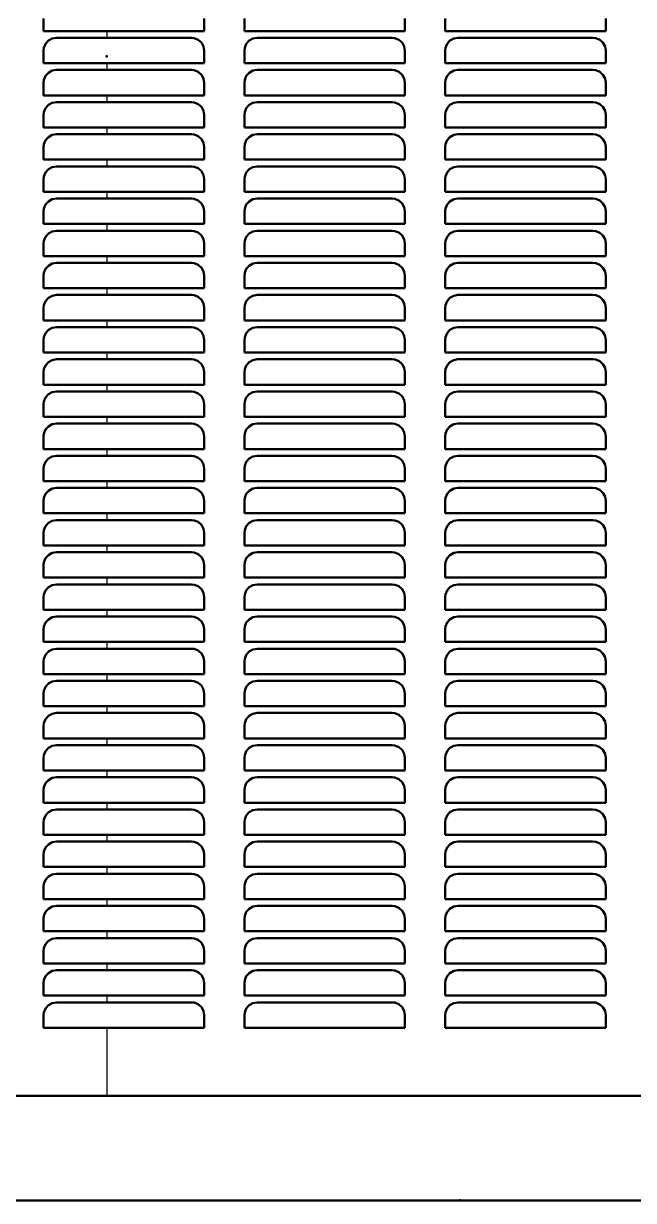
# Model space of a CAD drawing. Header units: inches. Extents: x -0.3 to 35.5, y 0 to 36.6.
# Drawn here: x 16.2 to 25.7, y 0 to 18.3 of the extents above; entities that cross this region are included whole.
import ezdxf

# ---------------------------------------------------------------- set-up
doc = ezdxf.new("R2010")
doc.units = ezdxf.units.IN
doc.header["$MEASUREMENT"] = 0
for name, color, linetype, lineweight in [('2d ConnectionPoints', 7, 'Continuous', 50), ('AM_0', 7, 'Continuous', 50), ('AM_4', 3, 'Continuous', 25)]:
    doc.layers.add(name, color=color, linetype=linetype, lineweight=lineweight)

msp = doc.modelspace()

# ---------------------------------------------------------------- linework, layer by layer
at = {"layer": '2d ConnectionPoints'}
for p in [(17.5, 17.794), (17.5, 17.794), (23, 0)]:
    msp.add_point(p, dxfattribs=at)
at = {"layer": 'AM_0'}
for p, q in [((16.516, 18.381), (16.516, 18.186)), ((19.016, 18.186), (19.016, 18.381)), ((19.641, 18.381), (19.641, 18.186)), ((22.141, 18.186), (22.141, 18.381)), ((22.766, 18.381), (22.766, 18.186)), ((25.266, 18.186), (25.266, 18.381)), ((16.516, 18.186), (19.016, 18.186)), ((19.641, 18.186), (22.141, 18.186)), ((22.766, 18.186), (25.266, 18.186)), ((18.816, 18.081), (16.716, 18.081)), ((21.941, 18.081), (19.841, 18.081)), ((25.066, 18.081), (22.966, 18.081)), ((16.516, 17.881), (16.516, 17.686)), ((19.016, 17.686), (19.016, 17.881)), ((19.641, 17.881), (19.641, 17.686)), ((22.141, 17.686), (22.141, 17.881)), ((22.766, 17.881), (22.766, 17.686)), ((25.266, 17.686), (25.266, 17.881)), ((16.516, 17.686), (19.016, 17.686)), ((18.816, 17.581), (16.716, 17.581)), ((19.641, 17.686), (22.141, 17.686)), ((21.941, 17.581), (19.841, 17.581)), ((22.766, 17.686), (25.266, 17.686)), ((25.066, 17.581), (22.966, 17.581)), ((16.516, 17.381), (16.516, 17.186)), ((19.016, 17.186), (19.016, 17.381)), ((19.641, 17.381), (19.641, 17.186)), ((22.141, 17.186), (22.141, 17.381)), ((22.766, 17.381), (22.766, 17.186)), ((25.266, 17.186), (25.266, 17.381)), ((16.516, 17.186), (19.016, 17.186)), ((18.816, 17.081), (16.716, 17.081)), ((19.641, 17.186), (22.141, 17.186)), ((21.941, 17.081), (19.841, 17.081)), ((22.766, 17.186), (25.266, 17.186)), ((25.066, 17.081), (22.966, 17.081)), ((16.516, 16.881), (16.516, 16.686)), ((19.016, 16.686), (19.016, 16.881)), ((19.641, 16.881), (19.641, 16.686)), ((22.141, 16.686), (22.141, 16.881)), ((22.766, 16.881), (22.766, 16.686)), ((25.266, 16.686), (25.266, 16.881)), ((16.516, 16.686), (19.016, 16.686)), ((19.641, 16.686), (22.141, 16.686)), ((22.766, 16.686), (25.266, 16.686)), ((18.816, 16.581), (16.716, 16.581)), ((21.941, 16.581), (19.841, 16.581)), ((25.066, 16.581), (22.966, 16.581)), ((16.516, 16.381), (16.516, 16.186)), ((19.016, 16.186), (19.016, 16.381)), ((19.641, 16.381), (19.641, 16.186)), ((22.141, 16.186), (22.141, 16.381)), ((22.766, 16.381), (22.766, 16.186)), ((25.266, 16.186), (25.266, 16.381)), ((16.516, 16.186), (19.016, 16.186)), ((19.641, 16.186), (22.141, 16.186)), ((22.766, 16.186), (25.266, 16.186)), ((18.816, 16.081), (16.716, 16.081)), ((21.941, 16.081), (19.841, 16.081)), ((25.066, 16.081), (22.966, 16.081)), ((16.516, 15.881), (16.516, 15.686)), ((19.016, 15.686), (19.016, 15.881)), ((19.641, 15.881), (19.641, 15.686)), ((22.141, 15.686), (22.141, 15.881)), ((22.766, 15.881), (22.766, 15.686)), ((25.266, 15.686), (25.266, 15.881)), ((16.516, 15.686), (19.016, 15.686)), ((18.816, 15.581), (16.716, 15.581)), ((19.641, 15.686), (22.141, 15.686)), ((21.941, 15.581), (19.841, 15.581)), ((22.766, 15.686), (25.266, 15.686)), ((25.066, 15.581), (22.966, 15.581)), ((16.516, 15.381), (16.516, 15.186)), ((19.016, 15.186), (19.016, 15.381)), ((19.641, 15.381), (19.641, 15.186)), ((22.141, 15.186), (22.141, 15.381)), ((22.766, 15.381), (22.766, 15.186)), ((25.266, 15.186), (25.266, 15.381)), ((16.516, 15.186), (19.016, 15.186)), ((18.816, 15.081), (16.716, 15.081)), ((19.641, 15.186), (22.141, 15.186)), ((21.941, 15.081), (19.841, 15.081)), ((22.766, 15.186), (25.266, 15.186)), ((25.066, 15.081), (22.966, 15.081)), ((16.516, 14.881), (16.516, 14.686)), ((19.016, 14.686), (19.016, 14.881)), ((19.641, 14.881), (19.641, 14.686)), ((22.141, 14.686), (22.141, 14.881)), ((22.766, 14.881), (22.766, 14.686)), ((25.266, 14.686), (25.266, 14.881)), ((16.516, 14.686), (19.016, 14.686)), ((19.641, 14.686), (22.141, 14.686)), ((22.766, 14.686), (25.266, 14.686)), ((18.816, 14.581), (16.716, 14.581)), ((21.941, 14.581), (19.841, 14.581)), ((25.066, 14.581), (22.966, 14.581)), ((16.516, 14.381), (16.516, 14.186)), ((19.016, 14.186), (19.016, 14.381)), ((19.641, 14.381), (19.641, 14.186)), ((22.141, 14.186), (22.141, 14.381)), ((22.766, 14.381), (22.766, 14.186)), ((25.266, 14.186), (25.266, 14.381)), ((16.516, 14.186), (19.016, 14.186)), ((19.641, 14.186), (22.141, 14.186)), ((22.766, 14.186), (25.266, 14.186)), ((18.816, 14.081), (16.716, 14.081)), ((21.941, 14.081), (19.841, 14.081)), ((25.066, 14.081), (22.966, 14.081)), ((16.516, 13.881), (16.516, 13.686)), ((19.016, 13.686), (19.016, 13.881)), ((19.641, 13.881), (19.641, 13.686)), ((22.141, 13.686), (22.141, 13.881)), ((22.766, 13.881), (22.766, 13.686)), ((25.266, 13.686), (25.266, 13.881)), ((16.516, 13.686), (19.016, 13.686)), ((18.816, 13.581), (16.716, 13.581)), ((19.641, 13.686), (22.141, 13.686)), ((21.941, 13.581), (19.841, 13.581)), ((22.766, 13.686), (25.266, 13.686)), ((25.066, 13.581), (22.966, 13.581)), ((16.516, 13.381), (16.516, 13.186)), ((19.016, 13.186), (19.016, 13.381)), ((19.641, 13.381), (19.641, 13.186)), ((22.141, 13.186), (22.141, 13.381)), ((22.766, 13.381), (22.766, 13.186)), ((25.266, 13.186), (25.266, 13.381)), ((16.516, 13.186), (19.016, 13.186)), ((19.641, 13.186), (22.141, 13.186)), ((22.766, 13.186), (25.266, 13.186)), ((18.816, 13.081), (16.716, 13.081)), ((21.941, 13.081), (19.841, 13.081)), ((25.066, 13.081), (22.966, 13.081)), ((16.516, 12.881), (16.516, 12.686)), ((19.016, 12.686), (19.016, 12.881)), ((19.641, 12.881), (19.641, 12.686)), ((22.141, 12.686), (22.141, 12.881)), ((22.766, 12.881), (22.766, 12.686)), ((25.266, 12.686), (25.266, 12.881)), ((16.516, 12.686), (19.016, 12.686)), ((19.641, 12.686), (22.141, 12.686)), ((22.766, 12.686), (25.266, 12.686)), ((18.816, 12.581), (16.716, 12.581)), ((21.941, 12.581), (19.841, 12.581)), ((25.066, 12.581), (22.966, 12.581)), ((16.516, 12.381), (16.516, 12.186)), ((19.016, 12.186), (19.016, 12.381)), ((19.641, 12.381), (19.641, 12.186)), ((22.141, 12.186), (22.141, 12.381)), ((22.766, 12.381), (22.766, 12.186)), ((25.266, 12.186), (25.266, 12.381)), ((16.516, 12.186), (19.016, 12.186)), ((18.816, 12.081), (16.716, 12.081)), ((19.641, 12.186), (22.141, 12.186)), ((21.941, 12.081), (19.841, 12.081)), ((22.766, 12.186), (25.266, 12.186)), ((25.066, 12.081), (22.966, 12.081)), ((16.516, 11.881), (16.516, 11.686)), ((19.016, 11.686), (19.016, 11.881)), ((19.641, 11.881), (19.641, 11.686)), ((22.141, 11.686), (22.141, 11.881)), ((22.766, 11.881), (22.766, 11.686)), ((25.266, 11.686), (25.266, 11.881)), ((16.516, 11.686), (19.016, 11.686)), ((18.816, 11.581), (16.716, 11.581)), ((19.641, 11.686), (22.141, 11.686)), ((21.941, 11.581), (19.841, 11.581)), ((22.766, 11.686), (25.266, 11.686)), ((25.066, 11.581), (22.966, 11.581)), ((16.516, 11.381), (16.516, 11.186)), ((19.016, 11.186), (19.016, 11.381)), ((19.641, 11.381), (19.641, 11.186)), ((22.141, 11.186), (22.141, 11.381)), ((22.766, 11.381), (22.766, 11.186)), ((25.266, 11.186), (25.266, 11.381)), ((16.516, 11.186), (19.016, 11.186)), ((19.641, 11.186), (22.141, 11.186)), ((22.766, 11.186), (25.266, 11.186)), ((18.816, 11.081), (16.716, 11.081)), ((21.941, 11.081), (19.841, 11.081)), ((25.066, 11.081), (22.966, 11.081)), ((16.516, 10.881), (16.516, 10.686)), ((19.016, 10.686), (19.016, 10.881)), ((19.641, 10.881), (19.641, 10.686)), ((22.141, 10.686), (22.141, 10.881)), ((22.766, 10.881), (22.766, 10.686)), ((25.266, 10.686), (25.266, 10.881)), ((16.516, 10.686), (19.016, 10.686)), ((19.641, 10.686), (22.141, 10.686)), ((22.766, 10.686), (25.266, 10.686)), ((18.816, 10.581), (16.716, 10.581)), ((21.941, 10.581), (19.841, 10.581)), ((25.066, 10.581), (22.966, 10.581)), ((16.516, 10.381), (16.516, 10.186)), ((19.016, 10.186), (19.016, 10.381)), ((19.641, 10.381), (19.641, 10.186)), ((22.141, 10.186), (22.141, 10.381)), ((22.766, 10.381), (22.766, 10.186)), ((25.266, 10.186), (25.266, 10.381)), ((16.516, 10.186), (19.016, 10.186)), ((18.816, 10.081), (16.716, 10.081)), ((19.641, 10.186), (22.141, 10.186)), ((21.941, 10.081), (19.841, 10.081)), ((22.766, 10.186), (25.266, 10.186)), ((25.066, 10.081), (22.966, 10.081)), ((16.516, 9.881), (16.516, 9.686)), ((19.016, 9.686), (19.016, 9.881)), ((19.641, 9.881), (19.641, 9.686)), ((22.141, 9.686), (22.141, 9.881)), ((22.766, 9.881), (22.766, 9.686)), ((25.266, 9.686), (25.266, 9.881)), ((16.516, 9.686), (19.016, 9.686)), ((18.816, 9.581), (16.716, 9.581)), ((19.641, 9.686), (22.141, 9.686)), ((21.941, 9.581), (19.841, 9.581)), ((22.766, 9.686), (25.266, 9.686)), ((25.066, 9.581), (22.966, 9.581)), ((16.516, 9.381), (16.516, 9.186)), ((19.016, 9.186), (19.016, 9.381)), ((19.641, 9.381), (19.641, 9.186)), ((22.141, 9.186), (22.141, 9.381)), ((22.766, 9.381), (22.766, 9.186)), ((25.266, 9.186), (25.266, 9.381)), ((16.516, 9.186), (19.016, 9.186)), ((19.641, 9.186), (22.141, 9.186)), ((22.766, 9.186), (25.266, 9.186)), ((18.816, 9.081), (16.716, 9.081)), ((21.941, 9.081), (19.841, 9.081)), ((25.066, 9.081), (22.966, 9.081)), ((16.516, 8.881), (16.516, 8.686)), ((19.016, 8.686), (19.016, 8.881)), ((19.641, 8.881), (19.641, 8.686)), ((22.141, 8.686), (22.141, 8.881)), ((22.766, 8.881), (22.766, 8.686)), ((25.266, 8.686), (25.266, 8.881)), ((16.516, 8.686), (19.016, 8.686)), ((19.641, 8.686), (22.141, 8.686)), ((22.766, 8.686), (25.266, 8.686)), ((18.816, 8.581), (16.716, 8.581)), ((21.941, 8.581), (19.841, 8.581)), ((25.066, 8.581), (22.966, 8.581)), ((16.516, 8.381), (16.516, 8.186)), ((19.016, 8.186), (19.016, 8.381)), ((19.641, 8.381), (19.641, 8.186)), ((22.141, 8.186), (22.141, 8.381)), ((22.766, 8.381), (22.766, 8.186)), ((25.266, 8.186), (25.266, 8.381)), ((16.516, 8.186), (19.016, 8.186)), ((18.816, 8.081), (16.716, 8.081)), ((19.641, 8.186), (22.141, 8.186)), ((21.941, 8.081), (19.841, 8.081)), ((22.766, 8.186), (25.266, 8.186)), ((25.066, 8.081), (22.966, 8.081)), ((16.516, 7.881), (16.516, 7.686)), ((19.016, 7.686), (19.016, 7.881)), ((19.641, 7.881), (19.641, 7.686)), ((22.141, 7.686), (22.141, 7.881)), ((22.766, 7.881), (22.766, 7.686)), ((25.266, 7.686), (25.266, 7.881)), ((16.516, 7.686), (19.016, 7.686)), ((18.816, 7.581), (16.716, 7.581)), ((19.641, 7.686), (22.141, 7.686)), ((21.941, 7.581), (19.841, 7.581)), ((22.766, 7.686), (25.266, 7.686)), ((25.066, 7.581), (22.966, 7.581)), ((16.516, 7.381), (16.516, 7.186)), ((19.016, 7.186), (19.016, 7.381)), ((19.641, 7.381), (19.641, 7.186)), ((22.141, 7.186), (22.141, 7.381)), ((22.766, 7.381), (22.766, 7.186)), ((25.266, 7.186), (25.266, 7.381)), ((16.516, 7.186), (19.016, 7.186)), ((19.641, 7.186), (22.141, 7.186)), ((22.766, 7.186), (25.266, 7.186)), ((18.816, 7.081), (16.716, 7.081)), ((21.941, 7.081), (19.841, 7.081)), ((25.066, 7.081), (22.966, 7.081)), ((16.516, 6.881), (16.516, 6.686)), ((19.016, 6.686), (19.016, 6.881)), ((19.641, 6.881), (19.641, 6.686)), ((22.141, 6.686), (22.141, 6.881)), ((22.766, 6.881), (22.766, 6.686)), ((25.266, 6.686), (25.266, 6.881)), ((16.516, 6.686), (19.016, 6.686)), ((19.641, 6.686), (22.141, 6.686)), ((22.766, 6.686), (25.266, 6.686)), ((18.816, 6.581), (16.716, 6.581)), ((21.941, 6.581), (19.841, 6.581)), ((25.066, 6.581), (22.966, 6.581)), ((16.516, 6.381), (16.516, 6.186)), ((19.016, 6.186), (19.016, 6.381)), ((19.641, 6.381), (19.641, 6.186)), ((22.141, 6.186), (22.141, 6.381)), ((22.766, 6.381), (22.766, 6.186)), ((25.266, 6.186), (25.266, 6.381)), ((16.516, 6.186), (19.016, 6.186)), ((18.816, 6.081), (16.716, 6.081)), ((19.641, 6.186), (22.141, 6.186)), ((21.941, 6.081), (19.841, 6.081)), ((22.766, 6.186), (25.266, 6.186)), ((25.066, 6.081), (22.966, 6.081)), ((16.516, 5.881), (16.516, 5.686)), ((19.016, 5.686), (19.016, 5.881)), ((19.641, 5.881), (19.641, 5.686)), ((22.141, 5.686), (22.141, 5.881)), ((22.766, 5.881), (22.766, 5.686)), ((25.266, 5.686), (25.266, 5.881)), ((16.516, 5.686), (19.016, 5.686)), ((19.641, 5.686), (22.141, 5.686)), ((22.766, 5.686), (25.266, 5.686)), ((18.816, 5.581), (16.716, 5.581)), ((21.941, 5.581), (19.841, 5.581)), ((25.066, 5.581), (22.966, 5.581)), ((16.516, 5.381), (16.516, 5.186)), ((19.016, 5.186), (19.016, 5.381)), ((19.641, 5.381), (19.641, 5.186)), ((22.141, 5.186), (22.141, 5.381)), ((22.766, 5.381), (22.766, 5.186)), ((25.266, 5.186), (25.266, 5.381)), ((16.516, 5.186), (19.016, 5.186)), ((19.641, 5.186), (22.141, 5.186)), ((22.766, 5.186), (25.266, 5.186)), ((18.816, 5.081), (16.716, 5.081)), ((21.941, 5.081), (19.841, 5.081)), ((25.066, 5.081), (22.966, 5.081)), ((16.516, 4.881), (16.516, 4.686)), ((19.016, 4.686), (19.016, 4.881)), ((19.641, 4.881), (19.641, 4.686)), ((22.141, 4.686), (22.141, 4.881)), ((22.766, 4.881), (22.766, 4.686)), ((25.266, 4.686), (25.266, 4.881)), ((16.516, 4.686), (19.016, 4.686)), ((18.816, 4.581), (16.716, 4.581)), ((19.641, 4.686), (22.141, 4.686)), ((21.941, 4.581), (19.841, 4.581)), ((22.766, 4.686), (25.266, 4.686)), ((25.066, 4.581), (22.966, 4.581)), ((16.516, 4.381), (16.516, 4.186)), ((19.016, 4.186), (19.016, 4.381)), ((19.641, 4.381), (19.641, 4.186)), ((22.141, 4.186), (22.141, 4.381)), ((22.766, 4.381), (22.766, 4.186)), ((25.266, 4.186), (25.266, 4.381)), ((16.516, 4.186), (19.016, 4.186)), ((18.816, 4.081), (16.716, 4.081)), ((19.641, 4.186), (22.141, 4.186)), ((21.941, 4.081), (19.841, 4.081)), ((22.766, 4.186), (25.266, 4.186)), ((25.066, 4.081), (22.966, 4.081)), ((16.516, 3.881), (16.516, 3.686)), ((19.016, 3.686), (19.016, 3.881)), ((19.641, 3.881), (19.641, 3.686)), ((22.141, 3.686), (22.141, 3.881)), ((22.766, 3.881), (22.766, 3.686)), ((25.266, 3.686), (25.266, 3.881)), ((16.516, 3.686), (19.016, 3.686)), ((19.641, 3.686), (22.141, 3.686)), ((22.766, 3.686), (25.266, 3.686)), ((18.816, 3.581), (16.716, 3.581)), ((21.941, 3.581), (19.841, 3.581)), ((25.066, 3.581), (22.966, 3.581)), ((16.516, 3.381), (16.516, 3.186)), ((19.016, 3.186), (19.016, 3.381)), ((19.641, 3.381), (19.641, 3.186)), ((22.141, 3.186), (22.141, 3.381)), ((22.766, 3.381), (22.766, 3.186)), ((25.266, 3.186), (25.266, 3.381)), ((16.516, 3.186), (19.016, 3.186)), ((19.641, 3.186), (22.141, 3.186)), ((22.766, 3.186), (25.266, 3.186)), ((18.816, 3.081), (16.716, 3.081)), ((21.941, 3.081), (19.841, 3.081)), ((25.066, 3.081), (22.966, 3.081)), ((16.516, 2.881), (16.516, 2.686)), ((19.016, 2.686), (19.016, 2.881)), ((19.641, 2.881), (19.641, 2.686)), ((22.141, 2.686), (22.141, 2.881)), ((22.766, 2.881), (22.766, 2.686)), ((25.266, 2.686), (25.266, 2.881)), ((16.516, 2.686), (19.016, 2.686)), ((19.641, 2.686), (22.141, 2.686)), ((22.766, 2.686), (25.266, 2.686)), ((-0.27, 1.625), (35.27, 1.625)), ((3.39, 0), (32.11, 0))]:
    msp.add_line(p, q, dxfattribs=at)
for points in [[(16.716, 18.081), (16.65, 18.07), (16.591, 18.037), (16.546, 17.987), (16.521, 17.925), (16.516, 17.881)], [(19.016, 17.881), (19.005, 17.947), (18.972, 18.006), (18.922, 18.051), (18.86, 18.076), (18.816, 18.081)], [(19.841, 18.081), (19.775, 18.07), (19.716, 18.037), (19.671, 17.987), (19.646, 17.925), (19.641, 17.881)], [(22.141, 17.881), (22.13, 17.947), (22.097, 18.006), (22.047, 18.051), (21.985, 18.076), (21.941, 18.081)], [(22.966, 18.081), (22.9, 18.07), (22.841, 18.037), (22.796, 17.987), (22.771, 17.925), (22.766, 17.881)], [(25.266, 17.881), (25.255, 17.947), (25.222, 18.006), (25.172, 18.05), (25.11, 18.076), (25.066, 18.081)], [(16.716, 17.581), (16.65, 17.57), (16.591, 17.537), (16.546, 17.487), (16.521, 17.425), (16.516, 17.381)], [(19.016, 17.381), (19.005, 17.447), (18.972, 17.506), (18.922, 17.551), (18.86, 17.576), (18.816, 17.581)], [(19.841, 17.581), (19.775, 17.57), (19.716, 17.537), (19.671, 17.487), (19.646, 17.425), (19.641, 17.381)], [(22.141, 17.381), (22.13, 17.447), (22.097, 17.506), (22.047, 17.551), (21.985, 17.576), (21.941, 17.581)], [(22.966, 17.581), (22.9, 17.57), (22.841, 17.537), (22.796, 17.487), (22.771, 17.425), (22.766, 17.381)], [(25.266, 17.381), (25.255, 17.447), (25.222, 17.506), (25.172, 17.55), (25.11, 17.576), (25.066, 17.581)], [(16.716, 17.081), (16.65, 17.07), (16.591, 17.037), (16.546, 16.987), (16.521, 16.925), (16.516, 16.881)], [(19.016, 16.881), (19.005, 16.947), (18.972, 17.006), (18.922, 17.051), (18.86, 17.076), (18.816, 17.081)], [(19.841, 17.081), (19.775, 17.07), (19.716, 17.037), (19.671, 16.987), (19.646, 16.925), (19.641, 16.881)], [(22.141, 16.881), (22.13, 16.947), (22.097, 17.006), (22.047, 17.051), (21.985, 17.076), (21.941, 17.081)], [(22.966, 17.081), (22.9, 17.07), (22.841, 17.037), (22.796, 16.987), (22.771, 16.925), (22.766, 16.881)], [(25.266, 16.881), (25.255, 16.947), (25.222, 17.006), (25.172, 17.05), (25.11, 17.076), (25.066, 17.081)], [(16.716, 16.581), (16.65, 16.57), (16.591, 16.537), (16.546, 16.487), (16.521, 16.425), (16.516, 16.381)], [(19.016, 16.381), (19.005, 16.447), (18.972, 16.506), (18.922, 16.551), (18.86, 16.576), (18.816, 16.581)], [(19.841, 16.581), (19.775, 16.57), (19.716, 16.537), (19.671, 16.487), (19.646, 16.425), (19.641, 16.381)], [(22.141, 16.381), (22.13, 16.447), (22.097, 16.506), (22.047, 16.551), (21.985, 16.576), (21.941, 16.581)], [(22.966, 16.581), (22.9, 16.57), (22.841, 16.537), (22.796, 16.487), (22.771, 16.425), (22.766, 16.381)], [(25.266, 16.381), (25.255, 16.447), (25.222, 16.506), (25.172, 16.55), (25.11, 16.576), (25.066, 16.581)], [(16.716, 16.081), (16.65, 16.07), (16.591, 16.037), (16.546, 15.987), (16.521, 15.925), (16.516, 15.881)], [(19.016, 15.881), (19.005, 15.947), (18.972, 16.006), (18.922, 16.051), (18.86, 16.076), (18.816, 16.081)], [(19.841, 16.081), (19.775, 16.07), (19.716, 16.037), (19.671, 15.987), (19.646, 15.925), (19.641, 15.881)], [(22.141, 15.881), (22.13, 15.947), (22.097, 16.006), (22.047, 16.051), (21.985, 16.076), (21.941, 16.081)], [(22.966, 16.081), (22.9, 16.07), (22.841, 16.037), (22.796, 15.987), (22.771, 15.925), (22.766, 15.881)], [(25.266, 15.881), (25.255, 15.947), (25.222, 16.006), (25.172, 16.05), (25.11, 16.076), (25.066, 16.081)], [(16.716, 15.581), (16.65, 15.57), (16.591, 15.537), (16.546, 15.487), (16.521, 15.425), (16.516, 15.381)], [(19.016, 15.381), (19.005, 15.447), (18.972, 15.506), (18.922, 15.551), (18.86, 15.576), (18.816, 15.581)], [(19.841, 15.581), (19.775, 15.57), (19.716, 15.537), (19.671, 15.487), (19.646, 15.425), (19.641, 15.381)], [(22.141, 15.381), (22.13, 15.447), (22.097, 15.506), (22.047, 15.551), (21.985, 15.576), (21.941, 15.581)], [(22.966, 15.581), (22.9, 15.57), (22.841, 15.537), (22.796, 15.487), (22.771, 15.425), (22.766, 15.381)], [(25.266, 15.381), (25.255, 15.447), (25.222, 15.506), (25.172, 15.55), (25.11, 15.576), (25.066, 15.581)], [(16.716, 15.081), (16.65, 15.07), (16.591, 15.037), (16.546, 14.987), (16.521, 14.925), (16.516, 14.881)], [(19.016, 14.881), (19.005, 14.947), (18.972, 15.006), (18.922, 15.051), (18.86, 15.076), (18.816, 15.081)], [(19.841, 15.081), (19.775, 15.07), (19.716, 15.037), (19.671, 14.987), (19.646, 14.925), (19.641, 14.881)], [(22.141, 14.881), (22.13, 14.947), (22.097, 15.006), (22.047, 15.051), (21.985, 15.076), (21.941, 15.081)], [(22.966, 15.081), (22.9, 15.07), (22.841, 15.037), (22.796, 14.987), (22.771, 14.925), (22.766, 14.881)], [(25.266, 14.881), (25.255, 14.947), (25.222, 15.006), (25.172, 15.05), (25.11, 15.076), (25.066, 15.081)], [(16.716, 14.581), (16.65, 14.57), (16.591, 14.537), (16.546, 14.487), (16.521, 14.425), (16.516, 14.381)], [(19.016, 14.381), (19.005, 14.447), (18.972, 14.506), (18.922, 14.551), (18.86, 14.576), (18.816, 14.581)], [(19.841, 14.581), (19.775, 14.57), (19.716, 14.537), (19.671, 14.487), (19.646, 14.425), (19.641, 14.381)], [(22.141, 14.381), (22.13, 14.447), (22.097, 14.506), (22.047, 14.551), (21.985, 14.576), (21.941, 14.581)], [(22.966, 14.581), (22.9, 14.57), (22.841, 14.537), (22.796, 14.487), (22.771, 14.425), (22.766, 14.381)], [(25.266, 14.381), (25.255, 14.447), (25.222, 14.506), (25.172, 14.55), (25.11, 14.576), (25.066, 14.581)], [(16.716, 14.081), (16.65, 14.07), (16.591, 14.037), (16.546, 13.987), (16.521, 13.925), (16.516, 13.881)], [(19.016, 13.881), (19.005, 13.947), (18.972, 14.006), (18.922, 14.051), (18.86, 14.076), (18.816, 14.081)], [(19.841, 14.081), (19.775, 14.07), (19.716, 14.037), (19.671, 13.987), (19.646, 13.925), (19.641, 13.881)], [(22.141, 13.881), (22.13, 13.947), (22.097, 14.006), (22.047, 14.051), (21.985, 14.076), (21.941, 14.081)], [(22.966, 14.081), (22.9, 14.07), (22.841, 14.037), (22.796, 13.987), (22.771, 13.925), (22.766, 13.881)], [(25.266, 13.881), (25.255, 13.947), (25.222, 14.006), (25.172, 14.05), (25.11, 14.076), (25.066, 14.081)], [(16.716, 13.581), (16.65, 13.57), (16.591, 13.537), (16.546, 13.487), (16.521, 13.425), (16.516, 13.381)], [(19.016, 13.381), (19.005, 13.447), (18.972, 13.506), (18.922, 13.551), (18.86, 13.576), (18.816, 13.581)], [(19.841, 13.581), (19.775, 13.57), (19.716, 13.537), (19.671, 13.487), (19.646, 13.425), (19.641, 13.381)], [(22.141, 13.381), (22.13, 13.447), (22.097, 13.506), (22.047, 13.551), (21.985, 13.576), (21.941, 13.581)], [(22.966, 13.581), (22.9, 13.57), (22.841, 13.537), (22.796, 13.487), (22.771, 13.425), (22.766, 13.381)], [(25.266, 13.381), (25.255, 13.447), (25.222, 13.506), (25.172, 13.55), (25.11, 13.576), (25.066, 13.581)], [(16.716, 13.081), (16.65, 13.07), (16.591, 13.037), (16.546, 12.987), (16.521, 12.925), (16.516, 12.881)], [(19.016, 12.881), (19.005, 12.947), (18.972, 13.006), (18.922, 13.051), (18.86, 13.076), (18.816, 13.081)], [(19.841, 13.081), (19.775, 13.07), (19.716, 13.037), (19.671, 12.987), (19.646, 12.925), (19.641, 12.881)], [(22.141, 12.881), (22.13, 12.947), (22.097, 13.006), (22.047, 13.051), (21.985, 13.076), (21.941, 13.081)], [(22.966, 13.081), (22.9, 13.07), (22.841, 13.037), (22.796, 12.987), (22.771, 12.925), (22.766, 12.881)], [(25.266, 12.881), (25.255, 12.947), (25.222, 13.006), (25.172, 13.05), (25.11, 13.076), (25.066, 13.081)], [(16.716, 12.581), (16.65, 12.57), (16.591, 12.537), (16.546, 12.487), (16.521, 12.425), (16.516, 12.381)], [(19.016, 12.381), (19.005, 12.447), (18.972, 12.506), (18.922, 12.551), (18.86, 12.576), (18.816, 12.581)], [(19.841, 12.581), (19.775, 12.57), (19.716, 12.537), (19.671, 12.487), (19.646, 12.425), (19.641, 12.381)], [(22.141, 12.381), (22.13, 12.447), (22.097, 12.506), (22.047, 12.551), (21.985, 12.576), (21.941, 12.581)], [(22.966, 12.581), (22.9, 12.57), (22.841, 12.537), (22.796, 12.487), (22.771, 12.425), (22.766, 12.381)], [(25.266, 12.381), (25.255, 12.447), (25.222, 12.506), (25.172, 12.55), (25.11, 12.576), (25.066, 12.581)], [(16.716, 12.081), (16.65, 12.07), (16.591, 12.037), (16.546, 11.987), (16.521, 11.925), (16.516, 11.881)], [(19.016, 11.881), (19.005, 11.947), (18.972, 12.006), (18.922, 12.051), (18.86, 12.076), (18.816, 12.081)], [(19.841, 12.081), (19.775, 12.07), (19.716, 12.037), (19.671, 11.987), (19.646, 11.925), (19.641, 11.881)], [(22.141, 11.881), (22.13, 11.947), (22.097, 12.006), (22.047, 12.051), (21.985, 12.076), (21.941, 12.081)], [(22.966, 12.081), (22.9, 12.07), (22.841, 12.037), (22.796, 11.987), (22.771, 11.925), (22.766, 11.881)], [(25.266, 11.881), (25.255, 11.947), (25.222, 12.006), (25.172, 12.05), (25.11, 12.076), (25.066, 12.081)], [(16.716, 11.581), (16.65, 11.57), (16.591, 11.537), (16.546, 11.487), (16.521, 11.425), (16.516, 11.381)], [(19.016, 11.381), (19.005, 11.447), (18.972, 11.506), (18.922, 11.551), (18.86, 11.576), (18.816, 11.581)], [(19.841, 11.581), (19.775, 11.57), (19.716, 11.537), (19.671, 11.487), (19.646, 11.425), (19.641, 11.381)], [(22.141, 11.381), (22.13, 11.447), (22.097, 11.506), (22.047, 11.551), (21.985, 11.576), (21.941, 11.581)], [(22.966, 11.581), (22.9, 11.57), (22.841, 11.537), (22.796, 11.487), (22.771, 11.425), (22.766, 11.381)], [(25.266, 11.381), (25.255, 11.447), (25.222, 11.506), (25.172, 11.55), (25.11, 11.576), (25.066, 11.581)], [(16.716, 11.081), (16.65, 11.07), (16.591, 11.037), (16.546, 10.987), (16.521, 10.925), (16.516, 10.881)], [(19.016, 10.881), (19.005, 10.947), (18.972, 11.006), (18.922, 11.051), (18.86, 11.076), (18.816, 11.081)], [(19.841, 11.081), (19.775, 11.07), (19.716, 11.037), (19.671, 10.987), (19.646, 10.925), (19.641, 10.881)], [(22.141, 10.881), (22.13, 10.947), (22.097, 11.006), (22.047, 11.051), (21.985, 11.076), (21.941, 11.081)], [(22.966, 11.081), (22.9, 11.07), (22.841, 11.037), (22.796, 10.987), (22.771, 10.925), (22.766, 10.881)], [(25.266, 10.881), (25.255, 10.947), (25.222, 11.006), (25.172, 11.05), (25.11, 11.076), (25.066, 11.081)], [(16.716, 10.581), (16.65, 10.57), (16.591, 10.537), (16.546, 10.487), (16.521, 10.425), (16.516, 10.381)], [(19.016, 10.381), (19.005, 10.447), (18.972, 10.506), (18.922, 10.551), (18.86, 10.576), (18.816, 10.581)], [(19.841, 10.581), (19.775, 10.57), (19.716, 10.537), (19.671, 10.487), (19.646, 10.425), (19.641, 10.381)], [(22.141, 10.381), (22.13, 10.447), (22.097, 10.506), (22.047, 10.551), (21.985, 10.576), (21.941, 10.581)], [(22.966, 10.581), (22.9, 10.57), (22.841, 10.537), (22.796, 10.487), (22.771, 10.425), (22.766, 10.381)], [(25.266, 10.381), (25.255, 10.447), (25.222, 10.506), (25.172, 10.55), (25.11, 10.576), (25.066, 10.581)], [(16.716, 10.081), (16.65, 10.07), (16.591, 10.037), (16.546, 9.987), (16.521, 9.925), (16.516, 9.881)], [(19.016, 9.881), (19.005, 9.947), (18.972, 10.006), (18.922, 10.051), (18.86, 10.076), (18.816, 10.081)], [(19.841, 10.081), (19.775, 10.07), (19.716, 10.037), (19.671, 9.987), (19.646, 9.925), (19.641, 9.881)], [(22.141, 9.881), (22.13, 9.947), (22.097, 10.006), (22.047, 10.051), (21.985, 10.076), (21.941, 10.081)], [(22.966, 10.081), (22.9, 10.07), (22.841, 10.037), (22.796, 9.987), (22.771, 9.925), (22.766, 9.881)], [(25.266, 9.881), (25.255, 9.947), (25.222, 10.006), (25.172, 10.05), (25.11, 10.076), (25.066, 10.081)], [(16.716, 9.581), (16.65, 9.57), (16.591, 9.537), (16.546, 9.487), (16.521, 9.425), (16.516, 9.381)], [(19.016, 9.381), (19.005, 9.447), (18.972, 9.506), (18.922, 9.551), (18.86, 9.576), (18.816, 9.581)], [(19.841, 9.581), (19.775, 9.57), (19.716, 9.537), (19.671, 9.487), (19.646, 9.425), (19.641, 9.381)], [(22.141, 9.381), (22.13, 9.447), (22.097, 9.506), (22.047, 9.551), (21.985, 9.576), (21.941, 9.581)], [(22.966, 9.581), (22.9, 9.57), (22.841, 9.537), (22.796, 9.487), (22.771, 9.425), (22.766, 9.381)], [(25.266, 9.381), (25.255, 9.447), (25.222, 9.506), (25.172, 9.55), (25.11, 9.576), (25.066, 9.581)], [(16.716, 9.081), (16.65, 9.07), (16.591, 9.037), (16.546, 8.987), (16.521, 8.925), (16.516, 8.881)], [(19.016, 8.881), (19.005, 8.947), (18.972, 9.006), (18.922, 9.051), (18.86, 9.076), (18.816, 9.081)], [(19.841, 9.081), (19.775, 9.07), (19.716, 9.037), (19.671, 8.987), (19.646, 8.925), (19.641, 8.881)], [(22.141, 8.881), (22.13, 8.947), (22.097, 9.006), (22.047, 9.051), (21.985, 9.076), (21.941, 9.081)], [(22.966, 9.081), (22.9, 9.07), (22.841, 9.037), (22.796, 8.987), (22.771, 8.925), (22.766, 8.881)], [(25.266, 8.881), (25.255, 8.947), (25.222, 9.006), (25.172, 9.05), (25.11, 9.076), (25.066, 9.081)], [(16.716, 8.581), (16.65, 8.57), (16.591, 8.537), (16.546, 8.487), (16.521, 8.425), (16.516, 8.381)], [(19.016, 8.381), (19.005, 8.447), (18.972, 8.506), (18.922, 8.551), (18.86, 8.576), (18.816, 8.581)], [(19.841, 8.581), (19.775, 8.57), (19.716, 8.537), (19.671, 8.487), (19.646, 8.425), (19.641, 8.381)], [(22.141, 8.381), (22.13, 8.447), (22.097, 8.506), (22.047, 8.551), (21.985, 8.576), (21.941, 8.581)], [(22.966, 8.581), (22.9, 8.57), (22.841, 8.537), (22.796, 8.487), (22.771, 8.425), (22.766, 8.381)], [(25.266, 8.381), (25.255, 8.447), (25.222, 8.506), (25.172, 8.55), (25.11, 8.576), (25.066, 8.581)], [(16.716, 8.081), (16.65, 8.07), (16.591, 8.037), (16.546, 7.987), (16.521, 7.925), (16.516, 7.881)], [(19.016, 7.881), (19.005, 7.947), (18.972, 8.006), (18.922, 8.051), (18.86, 8.076), (18.816, 8.081)], [(19.841, 8.081), (19.775, 8.07), (19.716, 8.037), (19.671, 7.987), (19.646, 7.925), (19.641, 7.881)], [(22.141, 7.881), (22.13, 7.947), (22.097, 8.006), (22.047, 8.051), (21.985, 8.076), (21.941, 8.081)], [(22.966, 8.081), (22.9, 8.07), (22.841, 8.037), (22.796, 7.987), (22.771, 7.925), (22.766, 7.881)], [(25.266, 7.881), (25.255, 7.947), (25.222, 8.006), (25.172, 8.05), (25.11, 8.076), (25.066, 8.081)], [(16.716, 7.581), (16.65, 7.57), (16.591, 7.537), (16.546, 7.487), (16.521, 7.425), (16.516, 7.381)], [(19.016, 7.381), (19.005, 7.447), (18.972, 7.506), (18.922, 7.551), (18.86, 7.576), (18.816, 7.581)], [(19.841, 7.581), (19.775, 7.57), (19.716, 7.537), (19.671, 7.487), (19.646, 7.425), (19.641, 7.381)], [(22.141, 7.381), (22.13, 7.447), (22.097, 7.506), (22.047, 7.551), (21.985, 7.576), (21.941, 7.581)], [(22.966, 7.581), (22.9, 7.57), (22.841, 7.537), (22.796, 7.487), (22.771, 7.425), (22.766, 7.381)], [(25.266, 7.381), (25.255, 7.447), (25.222, 7.506), (25.172, 7.55), (25.11, 7.576), (25.066, 7.581)], [(16.716, 7.081), (16.65, 7.07), (16.591, 7.037), (16.546, 6.987), (16.521, 6.925), (16.516, 6.881)], [(19.016, 6.881), (19.005, 6.947), (18.972, 7.006), (18.922, 7.051), (18.86, 7.076), (18.816, 7.081)], [(19.841, 7.081), (19.775, 7.07), (19.716, 7.037), (19.671, 6.987), (19.646, 6.925), (19.641, 6.881)], [(22.141, 6.881), (22.13, 6.947), (22.097, 7.006), (22.047, 7.051), (21.985, 7.076), (21.941, 7.081)], [(22.966, 7.081), (22.9, 7.07), (22.841, 7.037), (22.796, 6.987), (22.771, 6.925), (22.766, 6.881)], [(25.266, 6.881), (25.255, 6.947), (25.222, 7.006), (25.172, 7.05), (25.11, 7.076), (25.066, 7.081)], [(16.716, 6.581), (16.65, 6.57), (16.591, 6.537), (16.546, 6.487), (16.521, 6.425), (16.516, 6.381)], [(19.016, 6.381), (19.005, 6.447), (18.972, 6.506), (18.922, 6.551), (18.86, 6.576), (18.816, 6.581)], [(19.841, 6.581), (19.775, 6.57), (19.716, 6.537), (19.671, 6.487), (19.646, 6.425), (19.641, 6.381)], [(22.141, 6.381), (22.13, 6.447), (22.097, 6.506), (22.047, 6.551), (21.985, 6.576), (21.941, 6.581)], [(22.966, 6.581), (22.9, 6.57), (22.841, 6.537), (22.796, 6.487), (22.771, 6.425), (22.766, 6.381)], [(25.266, 6.381), (25.255, 6.447), (25.222, 6.506), (25.172, 6.55), (25.11, 6.576), (25.066, 6.581)], [(16.716, 6.081), (16.65, 6.07), (16.591, 6.037), (16.546, 5.987), (16.521, 5.925), (16.516, 5.881)], [(19.016, 5.881), (19.005, 5.947), (18.972, 6.006), (18.922, 6.051), (18.86, 6.076), (18.816, 6.081)], [(19.841, 6.081), (19.775, 6.07), (19.716, 6.037), (19.671, 5.987), (19.646, 5.925), (19.641, 5.881)], [(22.141, 5.881), (22.13, 5.947), (22.097, 6.006), (22.047, 6.051), (21.985, 6.076), (21.941, 6.081)], [(22.966, 6.081), (22.9, 6.07), (22.841, 6.037), (22.796, 5.987), (22.771, 5.925), (22.766, 5.881)], [(25.266, 5.881), (25.255, 5.947), (25.222, 6.006), (25.172, 6.05), (25.11, 6.076), (25.066, 6.081)], [(16.716, 5.581), (16.65, 5.57), (16.591, 5.537), (16.546, 5.487), (16.521, 5.425), (16.516, 5.381)], [(19.016, 5.381), (19.005, 5.447), (18.972, 5.506), (18.922, 5.551), (18.86, 5.576), (18.816, 5.581)], [(19.841, 5.581), (19.775, 5.57), (19.716, 5.537), (19.671, 5.487), (19.646, 5.425), (19.641, 5.381)], [(22.141, 5.381), (22.13, 5.447), (22.097, 5.506), (22.047, 5.551), (21.985, 5.576), (21.941, 5.581)], [(22.966, 5.581), (22.9, 5.57), (22.841, 5.537), (22.796, 5.487), (22.771, 5.425), (22.766, 5.381)], [(25.266, 5.381), (25.255, 5.447), (25.222, 5.506), (25.172, 5.55), (25.11, 5.576), (25.066, 5.581)], [(16.716, 5.081), (16.65, 5.07), (16.591, 5.037), (16.546, 4.987), (16.521, 4.925), (16.516, 4.881)], [(19.016, 4.881), (19.005, 4.947), (18.972, 5.006), (18.922, 5.051), (18.86, 5.076), (18.816, 5.081)], [(19.841, 5.081), (19.775, 5.07), (19.716, 5.037), (19.671, 4.987), (19.646, 4.925), (19.641, 4.881)], [(22.141, 4.881), (22.13, 4.947), (22.097, 5.006), (22.047, 5.051), (21.985, 5.076), (21.941, 5.081)], [(22.966, 5.081), (22.9, 5.07), (22.841, 5.037), (22.796, 4.987), (22.771, 4.925), (22.766, 4.881)], [(25.266, 4.881), (25.255, 4.947), (25.222, 5.006), (25.172, 5.05), (25.11, 5.076), (25.066, 5.081)], [(16.716, 4.581), (16.65, 4.57), (16.591, 4.537), (16.546, 4.487), (16.521, 4.425), (16.516, 4.381)], [(19.016, 4.381), (19.005, 4.447), (18.972, 4.506), (18.922, 4.551), (18.86, 4.576), (18.816, 4.581)], [(19.841, 4.581), (19.775, 4.57), (19.716, 4.537), (19.671, 4.487), (19.646, 4.425), (19.641, 4.381)], [(22.141, 4.381), (22.13, 4.447), (22.097, 4.506), (22.047, 4.551), (21.985, 4.576), (21.941, 4.581)], [(22.966, 4.581), (22.9, 4.57), (22.841, 4.537), (22.796, 4.487), (22.771, 4.425), (22.766, 4.381)], [(25.266, 4.381), (25.255, 4.447), (25.222, 4.506), (25.172, 4.55), (25.11, 4.576), (25.066, 4.581)], [(16.716, 4.081), (16.65, 4.07), (16.591, 4.037), (16.546, 3.987), (16.521, 3.925), (16.516, 3.881)], [(19.016, 3.881), (19.005, 3.947), (18.972, 4.006), (18.922, 4.051), (18.86, 4.076), (18.816, 4.081)], [(19.841, 4.081), (19.775, 4.07), (19.716, 4.037), (19.671, 3.987), (19.646, 3.925), (19.641, 3.881)], [(22.141, 3.881), (22.13, 3.947), (22.097, 4.006), (22.047, 4.051), (21.985, 4.076), (21.941, 4.081)], [(22.966, 4.081), (22.9, 4.07), (22.841, 4.037), (22.796, 3.987), (22.771, 3.925), (22.766, 3.881)], [(25.266, 3.881), (25.255, 3.947), (25.222, 4.006), (25.172, 4.05), (25.11, 4.076), (25.066, 4.081)], [(16.716, 3.581), (16.65, 3.57), (16.591, 3.537), (16.546, 3.487), (16.521, 3.425), (16.516, 3.381)], [(19.016, 3.381), (19.005, 3.447), (18.972, 3.506), (18.922, 3.551), (18.86, 3.576), (18.816, 3.581)], [(19.841, 3.581), (19.775, 3.57), (19.716, 3.537), (19.671, 3.487), (19.646, 3.425), (19.641, 3.381)], [(22.141, 3.381), (22.13, 3.447), (22.097, 3.506), (22.047, 3.551), (21.985, 3.576), (21.941, 3.581)], [(22.966, 3.581), (22.9, 3.57), (22.841, 3.537), (22.796, 3.487), (22.771, 3.425), (22.766, 3.381)], [(25.266, 3.381), (25.255, 3.447), (25.222, 3.506), (25.172, 3.55), (25.11, 3.576), (25.066, 3.581)], [(16.716, 3.081), (16.65, 3.07), (16.591, 3.037), (16.546, 2.987), (16.521, 2.925), (16.516, 2.881)], [(19.016, 2.881), (19.005, 2.947), (18.972, 3.006), (18.922, 3.051), (18.86, 3.076), (18.816, 3.081)], [(19.841, 3.081), (19.775, 3.07), (19.716, 3.037), (19.671, 2.987), (19.646, 2.925), (19.641, 2.881)], [(22.141, 2.881), (22.13, 2.947), (22.097, 3.006), (22.047, 3.051), (21.985, 3.076), (21.941, 3.081)], [(22.966, 3.081), (22.9, 3.07), (22.841, 3.037), (22.796, 2.987), (22.771, 2.925), (22.766, 2.881)], [(25.266, 2.881), (25.255, 2.947), (25.222, 3.006), (25.172, 3.05), (25.11, 3.076), (25.066, 3.081)]]:
    msp.add_lwpolyline(points, dxfattribs=at)
at = {"layer": 'AM_4'}
for p, q in [((17.5, 18.186), (17.5, 18.081)), ((17.5, 17.686), (17.5, 17.581)), ((17.5, 17.186), (17.5, 17.081)), ((17.5, 16.686), (17.5, 16.581)), ((17.5, 16.186), (17.5, 16.081)), ((17.5, 15.686), (17.5, 15.581)), ((17.5, 15.186), (17.5, 15.081)), ((17.5, 14.686), (17.5, 14.581)), ((17.5, 14.186), (17.5, 14.081)), ((17.5, 13.686), (17.5, 13.581)), ((17.5, 13.186), (17.5, 13.081)), ((17.5, 12.686), (17.5, 12.581)), ((17.5, 12.186), (17.5, 12.081)), ((17.5, 11.686), (17.5, 11.581)), ((17.5, 11.186), (17.5, 11.081)), ((17.5, 10.686), (17.5, 10.581)), ((17.5, 10.186), (17.5, 10.081)), ((17.5, 9.686), (17.5, 9.581)), ((17.5, 9.186), (17.5, 9.081)), ((17.5, 8.686), (17.5, 8.581)), ((17.5, 8.186), (17.5, 8.081)), ((17.5, 7.686), (17.5, 7.581)), ((17.5, 7.186), (17.5, 7.081)), ((17.5, 6.686), (17.5, 6.581)), ((17.5, 6.186), (17.5, 6.081)), ((17.5, 5.686), (17.5, 5.581)), ((17.5, 5.186), (17.5, 5.081)), ((17.5, 4.686), (17.5, 4.581)), ((17.5, 4.186), (17.5, 4.081)), ((17.5, 3.686), (17.5, 3.581)), ((17.5, 3.186), (17.5, 3.081)), ((17.5, 2.686), (17.5, 1.625))]:
    msp.add_line(p, q, dxfattribs=at)

doc.saveas('drawing.dxf')
